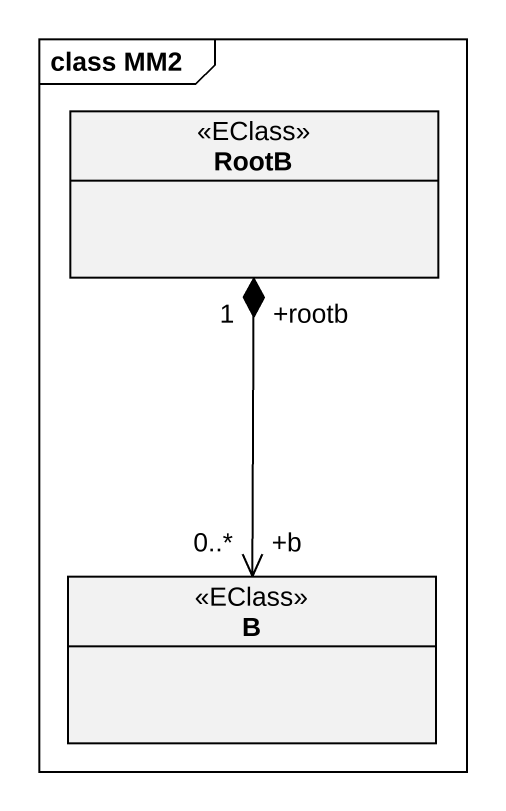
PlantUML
@startuml
mainframe class MM2
hide circle
hide empty members
class RootB <<EClass>>
class B <<EClass>>
B "+b\n0..*" <-up-* "+rootb\n1" RootB
@enduml
